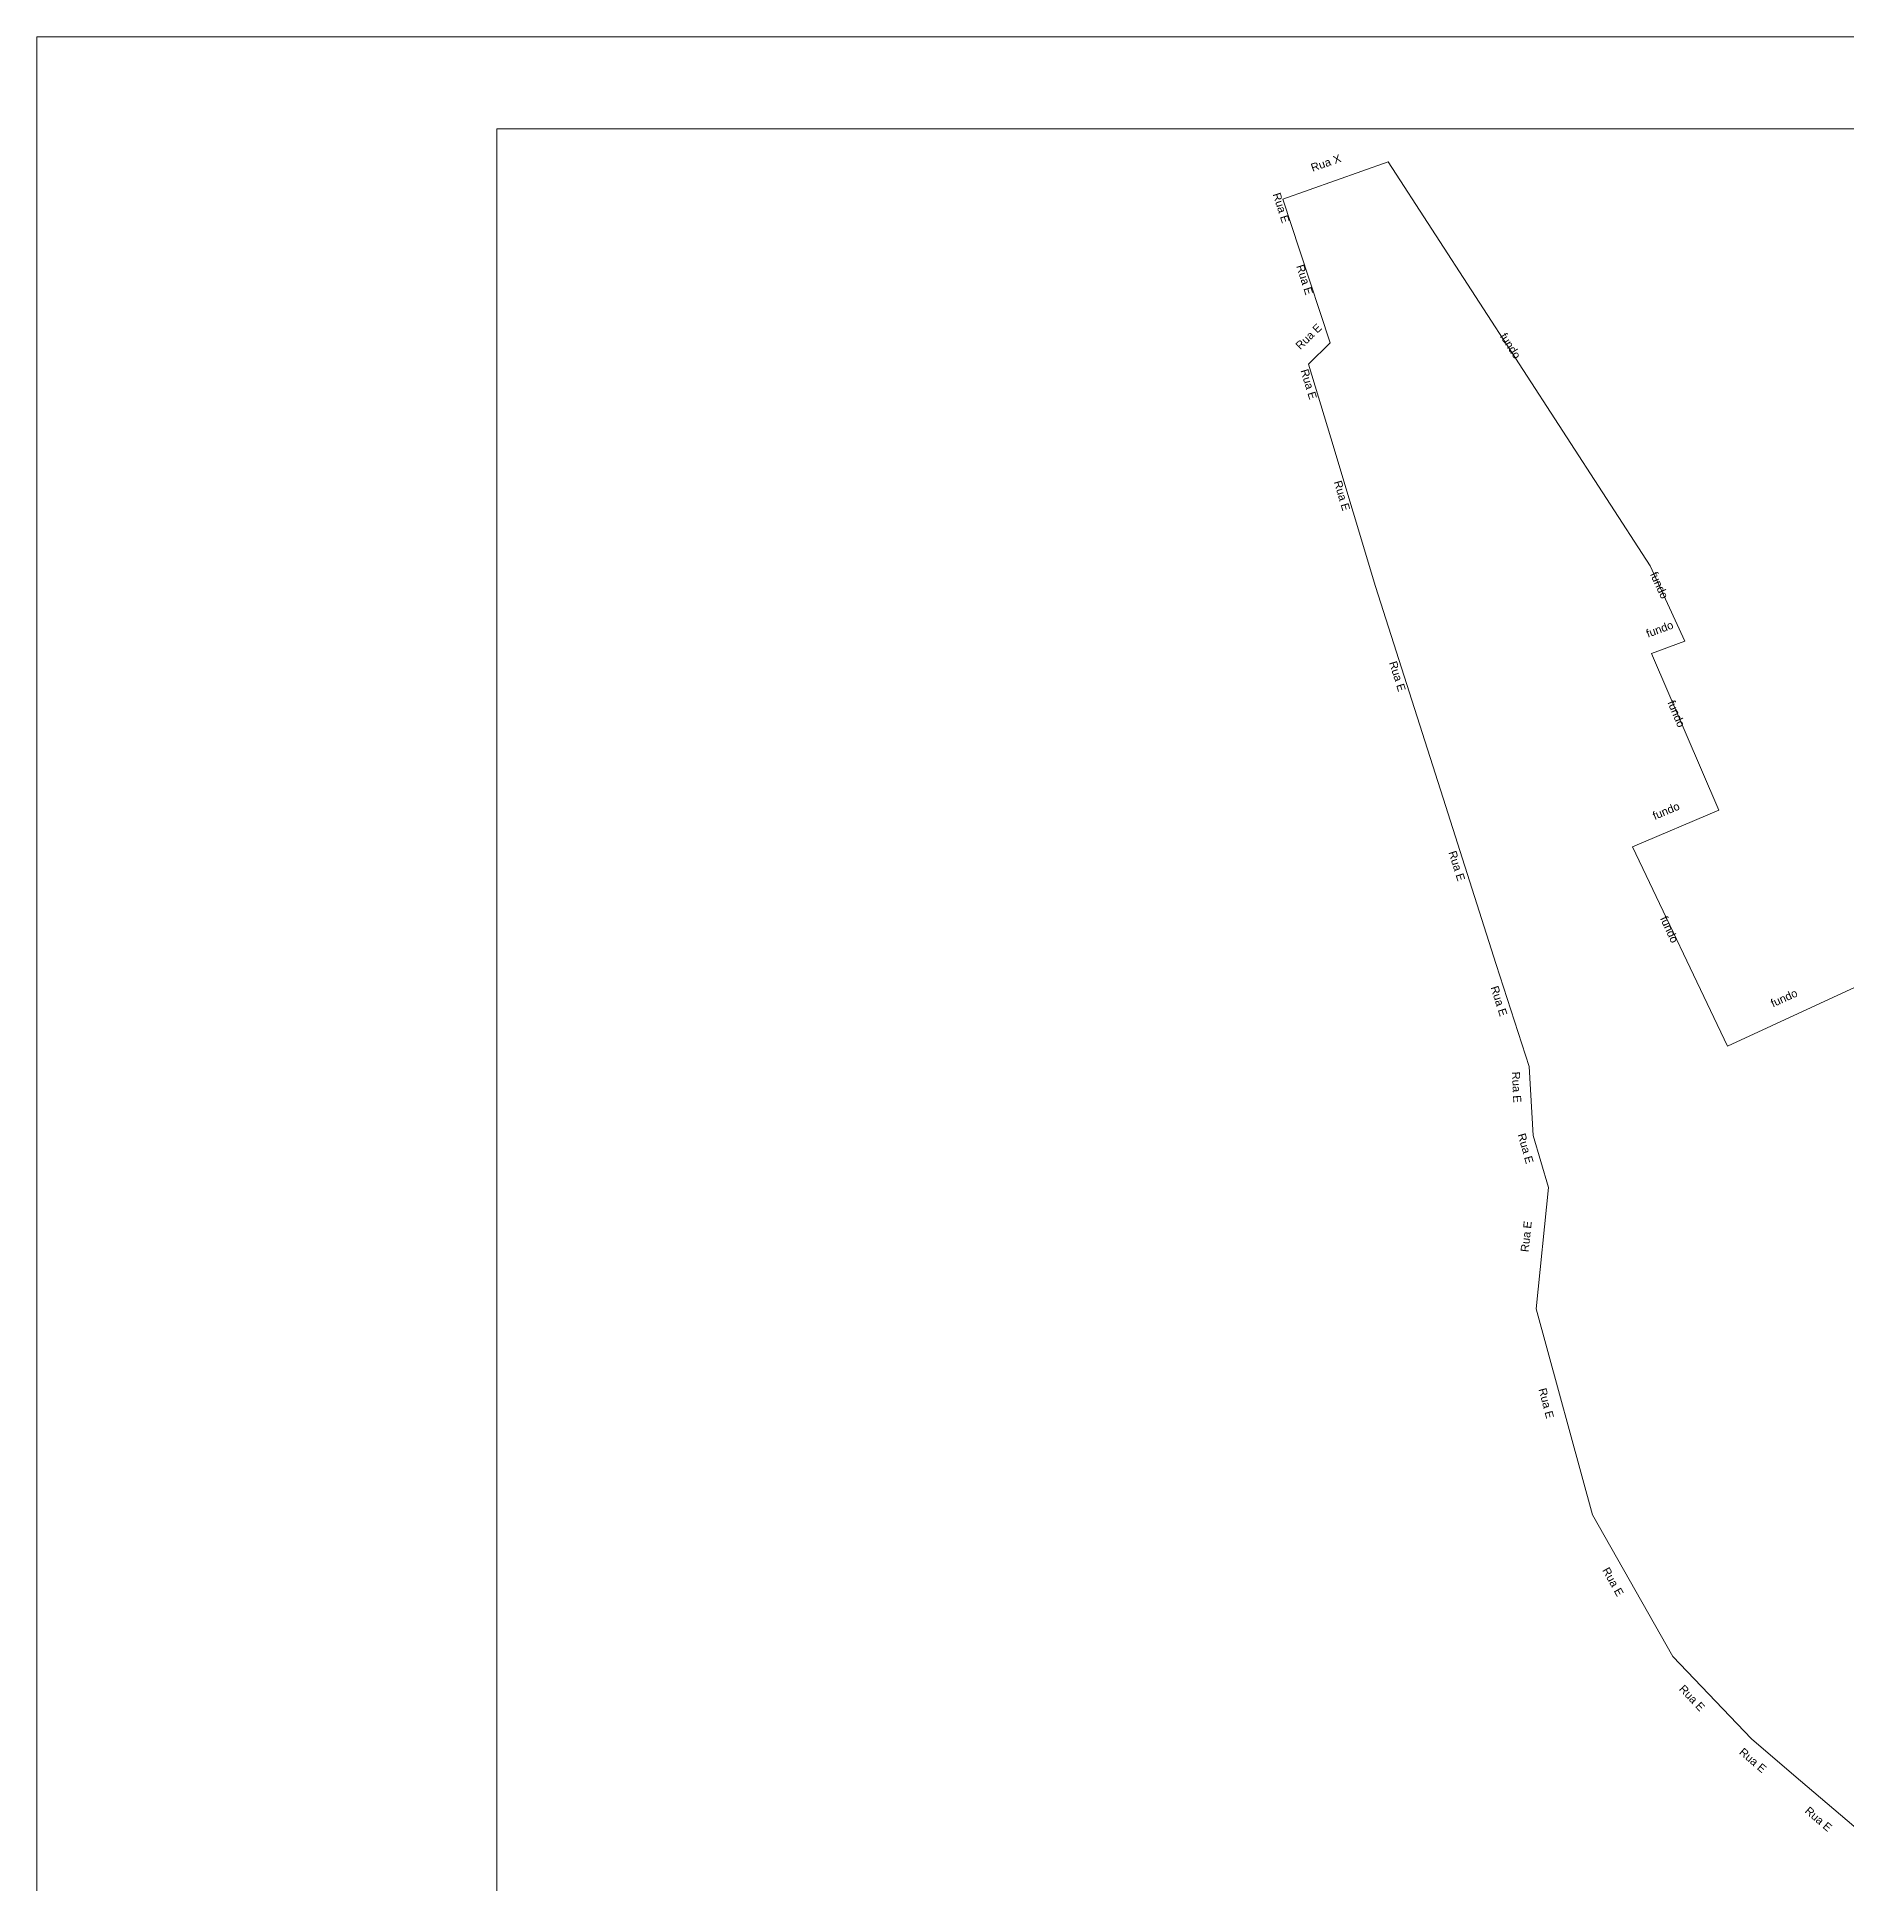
# Model space of a CAD drawing. Extents: x 712767 to 713250, y 9408339 to 9409022.
# Drawn here: x 712766.9 to 712993.1, y 9408791.1 to 9409021.9 of the extents above; entities that cross this region are included whole.
import ezdxf
from ezdxf.enums import TextEntityAlignment as Align

# ---------------------------------------------------------------- set-up
doc = ezdxf.new("R2010")
doc.units = 0
for name, color, linetype, lineweight in [('ATRIBUTOS', 7, 'Continuous', 13), ('ESCALA_GRAFICA', 7, 'Continuous', 0), ('FOLHA_SELO', 7, 'Continuous', 0), ('QUADRAS_POLIGONOS', 7, 'Continuous', 0)]:
    doc.layers.add(name, color=color, linetype=linetype, lineweight=lineweight)
doc.layers.add('FOLHA_MOLDURA', color=7, linetype='Continuous')
doc.styles.add('ESCALA_GRAFICA', font='ARIAL')
doc.styles.get("Standard").update_dxf_attribs({"font": 'micross.ttf', "height": 1})
doc.styles.add('TEXTO_DO_SELO', font='Arial Narrow')

# ---------------------------------------------------------------- blocks, each defined once
blk = doc.blocks.new('A4_LOTES')
at = {"layer": 'FOLHA_SELO', "color": 7, "linetype": 'Continuous', "transparency": 33554687}
blk.add_lwpolyline([(95, 90), (-115, 90), (-115, -207), (95, -207)], close=True, dxfattribs=at)
at = {"layer": 'FOLHA_SELO', "lineweight": 0, "transparency": 33554687}
blk.add_lwpolyline([(90, -95), (90, 85), (-90, 85), (-90, -95)], close=True, dxfattribs=at)
at = {"layer": 'ATRIBUTOS', "transparency": 33554687, "style": 'TEXTO_DO_SELO'}
for tag, p in [('EMPREENDIMENTO', (-88.94, -166.5)), ('AREA', (65.06, -166.5)), ('PROPRIETARIO', (-88.94, -173.08)), ('ESCALA', (21.06, -175.5)), ('DATA', (56.56, -175.5)), ('MUNICIPIO', (-88.94, -180))]:
    blk.add_attdef(tag, text='', height=3, dxfattribs=at).set_placement(p, align=Align.BOTTOM_LEFT)
for tag, p in [('LOTE', (30.5, -166.5)), ('QUADRA', (52.5, -166.5))]:
    blk.add_attdef(tag, text='', height=3, dxfattribs=at).set_placement(p, align=Align.BOTTOM_CENTER)
for tag, height, p in [('RESPONSAVEL_TECNICO', 2, (55, -190.66)), ('QUALIFICACAO', 1.7, (55, -193.88)), ('CREA', 1.7, (55, -196.43))]:
    blk.add_attdef(tag, text='', height=height, dxfattribs=at).set_placement(p, align=Align.TOP_CENTER)
at = {"layer": 'ESCALA_GRAFICA', "transparency": 33554687, "style": 'ESCALA_GRAFICA'}
for tag, p in [('0', (-50, -91.12)), ('5', (-45, -91.12)), ('10', (-40, -91.12)), ('15', (-35, -91.12)), ('20', (-30, -91.12)), ('25', (-25, -91.12)), ('30', (-20, -91.12)), ('40', (-10, -91.12)), ('50', (0, -91.12)), ('75', (25, -91.12)), ('100', (50, -91.12))]:
    blk.add_attdef(tag, text='', height=1.25, dxfattribs=at).set_placement(p, align=Align.BOTTOM_CENTER)

msp = doc.modelspace()

# ---------------------------------------------------------------- linework, layer by layer
at = {"layer": 'QUADRAS_POLIGONOS', "lineweight": 0, "transparency": 33554687}
msp.add_lwpolyline([(712997.46, 9408795.38), (712986.6, 9408804.62), (712981.29, 9408809.14), (712971.47, 9408819.42), (712961.43, 9408837.14), (712954.38, 9408862.88), (712955.91, 9408878.04), (712954, 9408884.56), (712953.51, 9408893.18), (712949.4, 9408905.93), (712942.75, 9408926.74), (712934.31, 9408953.17), (712928.71, 9408971.75), (712925.9, 9408980.96), (712928.61, 9408983.64), (712924.84, 9408995.13), (712922.69, 9409001.59), (712935.88, 9409006.25), (712968.62, 9408955.75), (712972.97, 9408946.34), (712968.79, 9408944.82), (712977.23, 9408925.23), (712966.44, 9408920.65), (712978.3, 9408895.74), (712994.81, 9408903.33)], dxfattribs=at)

# ---------------------------------------------------------------- block references
at = {"layer": 'FOLHA_MOLDURA', "transparency": 33554687, "xscale": 2.3, "yscale": 2.3}
msp.add_blockref('A4_LOTES', (713031.41, 9408814.87), dxfattribs=at)

# ---------------------------------------------------------------- texts
at = {"transparency": 33554687}
for s, rotation, p in [('Rua X', 19.1446, (712928.09, 9409006.12)), ('Rua E', -72.0266, (712922.5, 9409000.51)), ('Rua E', -72.3423, (712925.44, 9408991.53)), ('Rua E', 44.2889, (712925.93, 9408984.42)), ('fundo', 302.9262, (712951.17, 9408983.26)), ('Rua E', -73.0303, (712925.95, 9408978.46)), ('Rua E', -73.3823, (712930.11, 9408964.53)), ('fundo', 294.6726, (712969.78, 9408953.33)), ('fundo', 19.9743, (712969.83, 9408947.85)), ('Rua E', -72.4888, (712937.04, 9408941.96)), ('fundo', 292.8269, (712971.92, 9408937.27)), ('fundo', 22.943, (712970.63, 9408925.13)), ('Rua E', -72.4887, (712944.47, 9408918.25)), ('fundo', 295.0563, (712971.03, 9408910.31)), ('Rua E', -72.2194, (712949.74, 9408901.37)), ('fundo', 24.4912, (712985.38, 9408901.74)), ('Rua E', -87.2054, (712951.94, 9408890.6)), ('Rua E', -74.109, (712953.07, 9408882.94)), ('Rua E', 83.714, (712953.13, 9408871.93)), ('Rua E', -75.1554, (712955.65, 9408851.09)), ('Rua E', -60.7577, (712964, 9408828.78)), ('Rua E', -46.5602, (712973.88, 9408814.25)), ('Rua E', -40.6402, (712981.48, 9408806.46)), ('Rua E', -40.6408, (712989.69, 9408799.12))]:
    msp.add_text(s, height=1, rotation=rotation, dxfattribs=at).set_placement(p, align=Align.MIDDLE_CENTER)

doc.saveas('drawing.dxf')
